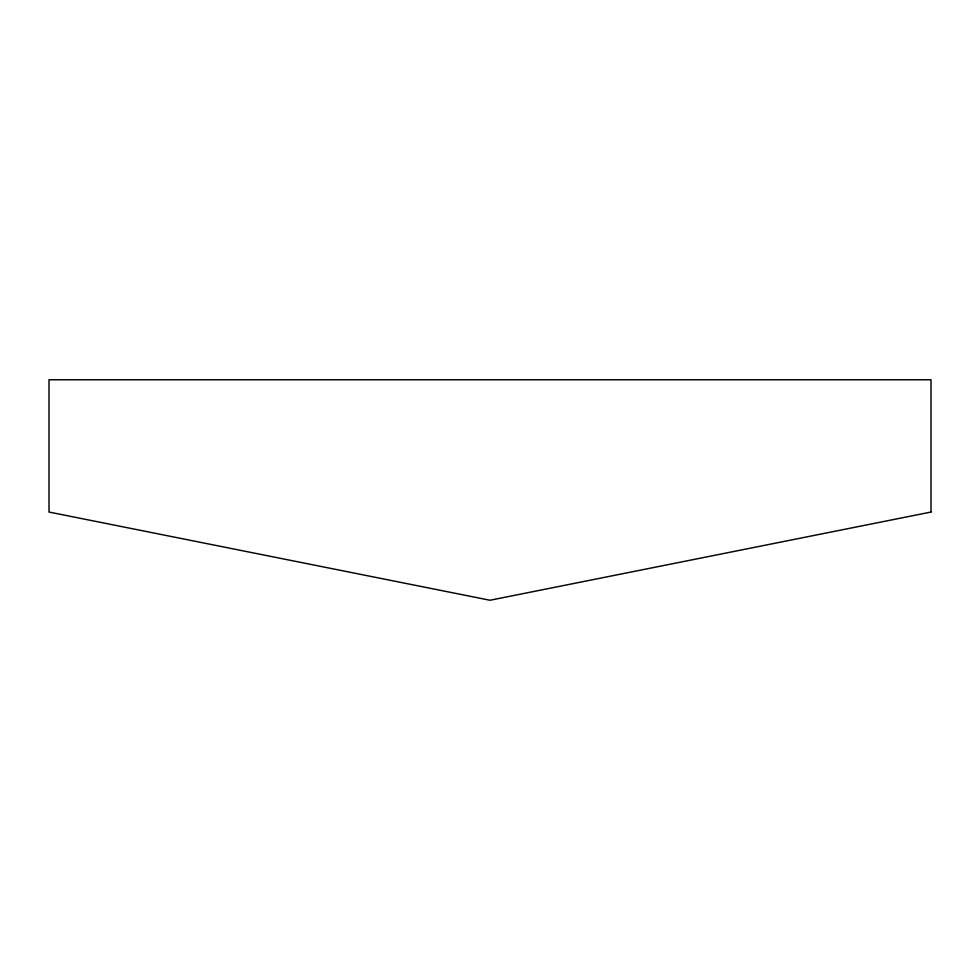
<?xml version="1.0" encoding="UTF-8"?>
<svg xmlns="http://www.w3.org/2000/svg" width="980" height="980" viewBox="0 0 980 980"><rect width="100%" height="100%" fill="white"/><g stroke="black" fill="none" stroke-linecap="round" stroke-linejoin="round"><path stroke-width="1.47" d="M931 512.05L490 600.25L49 512.05L49 379.75L931 379.75L931 512.05"/></g></svg>
